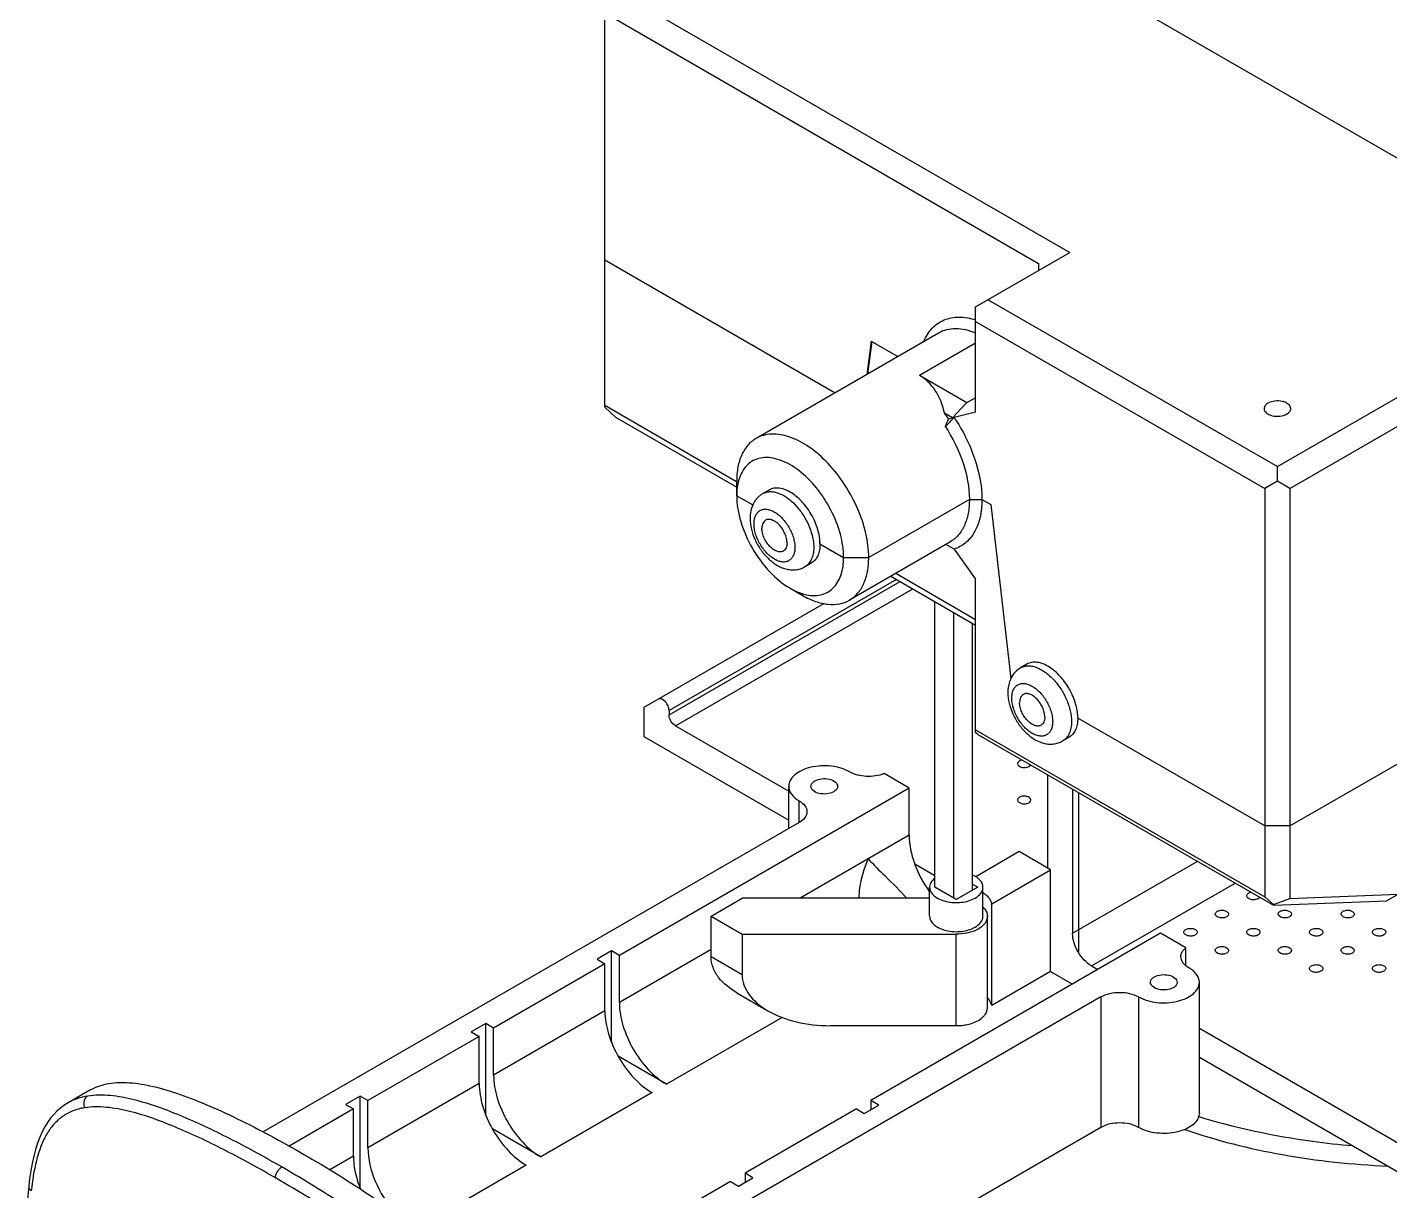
# Model space of a CAD drawing. Header units: millimetres. Extents: x 0 to 1189, y 0 to 841.
# Drawn here: x 566.1 to 719.3, y 386.1 to 517 of the extents above; entities that cross this region are included whole.
import ezdxf

# ---------------------------------------------------------------- set-up
doc = ezdxf.new("R2010")
doc.units = ezdxf.units.MM
doc.header["$LTSCALE"] = 65.395
doc.layers.get('0').update_dxf_attribs({"linetype": 'CONTINUOUS'})
for name, color, linetype in [('AXIS', 7, 'CONTINUOUS'), ('CURVES', 7, 'CONTINUOUS'), ('SURFACES', 7, 'CONTINUOUS')]:
    doc.layers.add(name, color=color, linetype=linetype)

msp = doc.modelspace()

# ---------------------------------------------------------------- linework, layer by layer
at = {"color": 7, "linetype": 'Continuous'}
for p, q in [((744.85, 488.01), (660, 537)), ((632.42, 521.08), (683.33, 491.68)), ((631.01, 474.27), (631.01, 520.26)), ((631.01, 518.63), (679.8, 490.46)), ((631.01, 490.87), (656.92, 475.9)), ((672.72, 485.56), (683.33, 491.68)), ((679.8, 490.46), (679.8, 489.64)), ((706.67, 467.6), (743.44, 488.82)), ((674.14, 486.38), (706.67, 467.6)), ((708.08, 465.15), (744.85, 486.38)), ((672.72, 473.72), (672.72, 485.56)), ((672.72, 483.93), (705.25, 465.15)), ((668.54, 482.61), (648.03, 470.77)), ((660.99, 481.72), (660.49, 477.97)), ((661.06, 481.68), (660.58, 478.01)), ((660.99, 481.72), (663.99, 479.99)), ((671.73, 474.78), (666.43, 477.84)), ((672.72, 475.35), (671.7, 474.76)), ((631.01, 474.5), (645.84, 465.94)), ((631.01, 474.27), (632.22, 473.17)), ((670.12, 473.1), (669.24, 473.61)), ((670.12, 473.1), (671.7, 474.76)), ((672.72, 473.72), (670.3, 473.14)), ((632.22, 473.17), (645.85, 465.3)), ((669.69, 472.99), (670.12, 473.1)), ((706.67, 465.96), (706.67, 467.6)), ((645.85, 464.33), (645.85, 465.96)), ((706.67, 465.96), (705.25, 465.15)), ((708.08, 465.15), (706.67, 465.96)), ((705.25, 465.15), (705.25, 419.22)), ((708.08, 465.15), (708.08, 419.03)), ((645.85, 464.33), (647.66, 463.29)), ((672.02, 463.92), (660.7, 457.39)), ((672.02, 463.92), (673.43, 463.92)), ((673.43, 463.92), (674.45, 463.33)), ((674.45, 463.33), (676.68, 443.75)), ((655.22, 458.92), (657.88, 457.39)), ((669.84, 459.11), (658.53, 452.58)), ((669.64, 458.69), (669.37, 458.84)), ((670.3, 458.32), (669.64, 458.69)), ((670.3, 458.32), (672.72, 454.94)), ((657.88, 457.39), (660.7, 457.39)), ((663.2, 455.28), (672.72, 449.78)), ((663.75, 455.6), (672.72, 450.42)), ((651.86, 453.92), (653.28, 453.1)), ((672.72, 437.68), (672.72, 454.94)), ((655.67, 452.19), (635.42, 440.49)), ((668.15, 420.29), (668.15, 452.43)), ((670.27, 419.07), (670.27, 451.2)), ((672.39, 419.96), (672.39, 449.98)), ((708.08, 427.18), (744.85, 448.41)), ((635.42, 440.49), (635.42, 437.23)), ((638.24, 440.16), (638.24, 439.68)), ((638.95, 438.45), (651.7, 431.09)), ((705.25, 427.18), (684.21, 439.32)), ((672.72, 438), (705.25, 419.22)), ((672.98, 437.45), (672.72, 437.68)), ((672.98, 437.45), (706.22, 418.26)), ((665.25, 431.44), (662.42, 433.07)), ((680.8, 432.93), (680.8, 422.45)), ((665.25, 431.44), (632.66, 412.62)), ((665.25, 426.13), (665.25, 431.44)), ((683.63, 431.3), (683.63, 415.11)), ((718.94, 418.76), (739.19, 430.45)), ((652.87, 427.56), (592.6, 392.76)), ((708.08, 427.18), (705.25, 427.18)), ((677.62, 424.29), (672.74, 421.47)), ((681.16, 422.25), (677.62, 424.29)), ((665.87, 422.91), (668.15, 421.6)), ((674.53, 418.42), (681.16, 422.25)), ((681.16, 410.82), (681.16, 422.25)), ((670.55, 418.9), (668.15, 420.29)), ((672.96, 420.29), (670.55, 418.9)), ((672.39, 420.62), (672.96, 420.29)), ((642.97, 417.02), (646.47, 419.05)), ((667.55, 419.05), (646.47, 419.05)), ((674.53, 406.99), (674.53, 418.42)), ((705.25, 419.22), (706.22, 418.35)), ((706.22, 418.35), (708.08, 419.03)), ((706.22, 418.26), (718.94, 418.76)), ((708.08, 419.03), (720.24, 419.5)), ((642.97, 412.45), (642.97, 417.02)), ((642.97, 417.02), (646.47, 415)), ((706.22, 418.26), (706.22, 418.35)), ((646.47, 415), (646.47, 410.43)), ((646.47, 415), (670.55, 415)), ((693.53, 415.11), (660.94, 396.29)), ((696.36, 413.47), (693.53, 415.11)), ((631.77, 413.13), (630.15, 412.19)), ((631.77, 402.82), (631.77, 413.13)), ((632.66, 412.62), (631.77, 413.13)), ((632.66, 407.31), (632.66, 412.62)), ((696.36, 411.47), (696.36, 413.47)), ((631.03, 411.68), (618.51, 404.45)), ((630.15, 412.19), (631.03, 411.68)), ((631.03, 406.37), (631.03, 411.68)), ((681.16, 410.82), (674.53, 406.99)), ((681.16, 410.82), (683.63, 409.39)), ((685.75, 411.43), (686.46, 411.02)), ((686.82, 407.96), (626.54, 373.16)), ((617.63, 404.96), (616, 404.02)), ((617.63, 394.66), (617.63, 404.96)), ((618.51, 404.45), (617.63, 404.96)), ((656.37, 404.72), (670.55, 404.72)), ((616.89, 403.51), (604.37, 396.29)), ((616, 404.02), (616.89, 403.51)), ((616.89, 398.21), (616.89, 403.51)), ((618.51, 399.15), (618.51, 404.45)), ((697.89, 404.43), (725.49, 388.49)), ((637.96, 398.13), (632.52, 401.27)), ((573.11, 397.46), (570.64, 396.04)), ((570.64, 396.04), (570.63, 396.03)), ((603.49, 396.8), (601.86, 395.86)), ((601.86, 395.86), (602.74, 395.35)), ((603.49, 386.49), (603.49, 396.8)), ((604.37, 396.29), (603.49, 396.8)), ((604.37, 390.98), (604.37, 396.29)), ((660.2, 394.84), (661.82, 395.78)), ((661.82, 395.78), (660.94, 396.29)), ((660.94, 396.29), (660.94, 395.27)), ((602.74, 395.35), (595.52, 391.18)), ((602.74, 390.04), (602.74, 395.35)), ((659.31, 395.35), (646.8, 388.12)), ((659.31, 395.35), (660.2, 394.84)), ((623.82, 389.96), (618.37, 393.1)), ((686.82, 393.26), (627.71, 359.14)), ((647.68, 387.61), (646.8, 388.12)), ((646.8, 388.12), (646.8, 387.1)), ((645.17, 387.18), (632.66, 379.96)), ((645.17, 387.18), (646.06, 386.67)), ((646.06, 386.67), (647.68, 387.61))]:
    msp.add_line(p, q, dxfattribs=at)
at = {"color": 9, "linetype": 'Continuous'}
for p, q in [((672.72, 481.48), (666.43, 477.84)), ((663.82, 454.92), (638.24, 440.16)), ((638.24, 439.68), (664.24, 454.68)), ((638.95, 438.45), (665.65, 453.87)), ((652.87, 427.56), (652.87, 430.01)), ((665.25, 426.13), (652.98, 419.05)), ((683.63, 415.11), (697.66, 423.2)), ((685.75, 411.43), (701.9, 420.75)), ((670.55, 404.72), (670.55, 415)), ((642.97, 413.27), (632.66, 407.31)), ((646.47, 410.43), (642.97, 412.45)), ((686.82, 407.96), (686.82, 393.26)), ((691.06, 407.96), (691.06, 393.26)), ((631.03, 406.37), (618.51, 399.15)), ((650.98, 405.64), (637.96, 398.13)), ((616.89, 398.21), (604.37, 390.98)), ((636.33, 397.19), (623.82, 389.96)), ((602.74, 390.04), (600.09, 388.51)), ((622.19, 389.02), (609.84, 381.89))]:
    msp.add_line(p, q, dxfattribs=at)
at = {"color": 7, "linetype": 'Continuous'}
for points in [[(570.64, 396.04), (570.18, 395.75), (569.78, 395.44), (569.39, 395.1), (569.03, 394.72), (568.68, 394.3), (568.35, 393.84), (568.04, 393.33), (567.74, 392.77), (567.47, 392.16), (567.22, 391.5), (566.99, 390.79), (566.78, 390.03), (566.6, 389.23), (566.45, 388.38), (566.32, 387.48), (566.22, 386.66)], [(566.22, 386.66), (566.13, 385.53), (566.07, 384.28), (566.06, 383.65)]]:
    msp.add_lwpolyline(points, dxfattribs=at)
for centre, radius, start, end in [((655.33, 462.92), 17.54, 35.0669, 37.5587), ((178.25, 929.71), 671.25, 317.01952, 317.14191), ((650.91, 464.71), 5.02, 160.9363, 166.3895), ((679.49, 442.44), 3.1, 153.0198, 158.8306), ((672.44, 406.31), 2.23, 39.7709, 43.6136), ((670.55, 410.69), 5.97, 269.9874, 277.8297)]:
    msp.add_arc(centre, radius, start, end, dxfattribs=at)
at = {"color": 9, "linetype": 'Continuous'}
for centre, start, end in [((573.52, 391.03), 119.4736, 119.8874), ((573.53, 391.03), 119.1568, 119.4736)]:
    msp.add_arc(centre, 5.78, start, end, dxfattribs=at)
at = {"color": 7, "linetype": 'Continuous'}
for centre, major_axis, ratio, start_param, end_param in [((659.01, 464.98), (7.42, 12.86), 0.577349, -0.559311, 0.000004), ((661.22, 466.26), (9.7, 16.8), 0.239145, -1.082999, -1.025545), ((656.37, 410.43), (9.9, 0), 0.577353, -3.141593, -1.570796)]:
    msp.add_ellipse(centre, major_axis=major_axis, ratio=ratio, start_param=start_param, end_param=end_param, dxfattribs=at)
for points, knots in [([(666.9, 481.67), (667.12, 482.22), (667.72, 483.21), (669.15, 484.22), (670.92, 484.53), (672.12, 484.3), (672.72, 484.11)], [0, 0, 0, 0, 0.252073, 0.485692, 0.727488, 1, 1, 1, 1]), ([(672.72, 482.61), (672.01, 482.91), (670.89, 483.19), (669.45, 483.02), (668.82, 482.77), (668.54, 482.61)], [0, 0, 0, 0, 0.536194, 0.773597, 1, 1, 1, 1]), ([(705.6, 474.74), (705.48, 474.67), (705.27, 474.51), (705.17, 474.24), (705.17, 474.13)], [0, 0, 0, 0, 0.55085, 1, 1, 1, 1]), ([(705.17, 474.13), (705.17, 474.04), (705.22, 473.85), (705.42, 473.62), (705.72, 473.44), (706.24, 473.27), (706.94, 473.23), (707.49, 473.38), (707.73, 473.52)], [0, 0, 0, 0, 0.087154, 0.186892, 0.304593, 0.438739, 0.730144, 1, 1, 1, 1]), ([(708.17, 474.13), (708.17, 474.22), (708.11, 474.4), (707.91, 474.63), (707.61, 474.82), (707.09, 474.99), (706.39, 475.02), (705.84, 474.87), (705.6, 474.74)], [0, 0, 0, 0, 0.087154, 0.186892, 0.304593, 0.438739, 0.730144, 1, 1, 1, 1]), ([(707.73, 473.52), (707.85, 473.59), (708.06, 473.75), (708.17, 474.01), (708.17, 474.13)], [0, 0, 0, 0, 0.55085, 1, 1, 1, 1]), ([(669.32, 472.09), (670.15, 470.82), (671.44, 468.19), (672.02, 465.3), (672.02, 463.92)], [0, 0, 0, 0, 0.525214, 1, 1, 1, 1]), ([(670.3, 473.14), (671.26, 471.71), (672.76, 468.76), (673.43, 465.48), (673.43, 463.92)], [0, 0, 0, 0, 0.52496, 1, 1, 1, 1]), ([(648.03, 470.77), (647.68, 470.57), (647.03, 470.02), (646.34, 468.9), (645.93, 467.51), (645.85, 466.5), (645.85, 465.96)], [0, 0, 0, 0, 0.217777, 0.450936, 0.710228, 1, 1, 1, 1]), ([(660.7, 457.39), (660.7, 458.29), (660.45, 460.17), (659.52, 462.95), (658.07, 465.61), (656.24, 467.96), (654.16, 469.8), (652, 470.99), (650.16, 471.35), (648.86, 471.16), (648.29, 470.92), (648.03, 470.77)], [0, 0, 0, 0, 0.128745, 0.27039, 0.417611, 0.56202, 0.695749, 0.813066, 0.912473, 0.957122, 1, 1, 1, 1]), ([(657.88, 457.39), (657.88, 458.27), (657.58, 460.12), (656.52, 462.77), (654.93, 465.22), (653, 467.16), (651.18, 468.25), (649.74, 468.62), (648.77, 468.64), (647.89, 468.41), (646.86, 467.76), (646.37, 466.93), (646.16, 466.35)], [0, 0, 0, 0, 0.136385, 0.287267, 0.441038, 0.585304, 0.710277, 0.764464, 0.813622, 0.859352, 0.904075, 1, 1, 1, 1]), ([(646.03, 465.89), (646, 465.77), (645.89, 465.26), (645.85, 464.73), (645.85, 464.33)], [0, 0, 0, 0, 0.237984, 1, 1, 1, 1]), ([(648.78, 464.57), (648.67, 464.5), (648.44, 464.34), (648.15, 464.06), (647.9, 463.74), (647.63, 463.27), (647.41, 462.61), (647.36, 462.06), (647.36, 461.78)], [0, 0, 0, 0, 0.123948, 0.247796, 0.371548, 0.495373, 0.744437, 1, 1, 1, 1]), ([(645.85, 464.33), (645.85, 463.34), (646.22, 461.27), (647.51, 458.35), (649.4, 455.77), (651.01, 454.41), (651.86, 453.92)], [0, 0, 0, 0, 0.237231, 0.500002, 0.762784, 1, 1, 1, 1]), ([(672.02, 463.92), (672.02, 463.39), (671.94, 462.38), (671.53, 460.99), (670.84, 459.86), (670.19, 459.32), (669.84, 459.12)], [0, 0, 0, 0, 0.289764, 0.549031, 0.782147, 1, 1, 1, 1]), ([(673.43, 463.92), (673.43, 463.55), (673.37, 462.23), (673, 460.9), (672.49, 460.09)], [0, 0, 0, 0, 0.277357, 1, 1, 1, 1]), ([(647.36, 461.78), (647.36, 461.38), (647.47, 460.55), (647.88, 459.36), (648.52, 458.25), (649.33, 457.28), (650.13, 456.64), (650.83, 456.27), (651.37, 456.08), (651.92, 455.98), (652.48, 455.98), (653.03, 456.09), (653.37, 456.25), (653.53, 456.34)], [0, 0, 0, 0, 0.125112, 0.256737, 0.391183, 0.523224, 0.648938, 0.709286, 0.768293, 0.826469, 0.884305, 0.942125, 1, 1, 1, 1]), ([(672.49, 460.09), (672.24, 459.67), (671.61, 458.93), (670.74, 458.47), (670.3, 458.32)], [0, 0, 0, 0, 0.508909, 1, 1, 1, 1]), ([(653.54, 453.23), (654.1, 453.09), (654.99, 453.03), (656.04, 453.42), (656.95, 454.07), (657.73, 455.44), (657.88, 456.71), (657.88, 457.39)], [0, 0, 0, 0, 0.246008, 0.358612, 0.47051, 0.711616, 1, 1, 1, 1]), ([(658.53, 452.58), (658.88, 452.78), (659.52, 453.33), (660.21, 454.46), (660.62, 455.85), (660.7, 456.86), (660.7, 457.39)], [0, 0, 0, 0, 0.217777, 0.450936, 0.710228, 1, 1, 1, 1]), ([(651.86, 453.92), (652, 453.84), (652.54, 453.55), (653.11, 453.33), (653.54, 453.23)], [0, 0, 0, 0, 0.26502, 1, 1, 1, 1]), ([(653.28, 453.1), (653.74, 452.84), (654.66, 452.4), (656.07, 452.06), (657.39, 452.09), (658.18, 452.38), (658.53, 452.58)], [0, 0, 0, 0, 0.289801, 0.54905, 0.782229, 1, 1, 1, 1]), ([(677.77, 444.97), (677.55, 444.84), (677.14, 444.51), (676.84, 444.07), (676.72, 443.84)], [0, 0, 0, 0, 0.500152, 1, 1, 1, 1]), ([(676.59, 443.56), (676.51, 443.34), (676.39, 442.89), (676.35, 442.42), (676.35, 442.18)], [0, 0, 0, 0, 0.49401, 1, 1, 1, 1]), ([(638.24, 440.16), (638.24, 440.33), (638.14, 440.71), (637.83, 441.24), (637.27, 441.57), (637.04, 441.43)], [0, 0, 0, 0, 0.277659, 0.577358, 1, 1, 1, 1]), ([(676.35, 442.18), (676.35, 441.78), (676.46, 440.96), (676.87, 439.77), (677.51, 438.65), (678.32, 437.68), (679.12, 437.04), (679.82, 436.67), (680.36, 436.48), (680.91, 436.38), (681.47, 436.39), (682.02, 436.5), (682.36, 436.65), (682.52, 436.74)], [0, 0, 0, 0, 0.125112, 0.256737, 0.391183, 0.523224, 0.648938, 0.709286, 0.768293, 0.826469, 0.884305, 0.942125, 1, 1, 1, 1]), ([(638.95, 438.45), (638.74, 438.57), (638.41, 438.96), (638.24, 439.44), (638.24, 439.68)], [0, 0, 0, 0, 0.499999, 1, 1, 1, 1]), ([(658.55, 433.26), (657.93, 433.62), (656.45, 434.03), (654.57, 433.94), (653.2, 433.48), (652.39, 432.99), (651.84, 432.37), (651.7, 431.87), (651.7, 431.64)], [0, 0, 0, 0, 0.269423, 0.560957, 0.695239, 0.813046, 0.912835, 1, 1, 1, 1]), ([(662.42, 433.07), (661.8, 432.81), (660.45, 432.63), (659.11, 432.94), (658.55, 433.26)], [0, 0, 0, 0, 0.510163, 1, 1, 1, 1]), ([(651.7, 431.64), (651.7, 431.33), (651.97, 430.63), (652.54, 430.2), (652.87, 430.01)], [0, 0, 0, 0, 0.449171, 1, 1, 1, 1]), ([(652.87, 430.01), (653.12, 429.86), (653.55, 429.54), (653.75, 429.02), (653.75, 428.78)], [0, 0, 0, 0, 0.550826, 1, 1, 1, 1]), ([(653.75, 428.78), (653.75, 428.55), (653.55, 428.03), (653.12, 427.7), (652.87, 427.56)], [0, 0, 0, 0, 0.449174, 1, 1, 1, 1]), ([(665.25, 426.13), (665.25, 425.05), (665.74, 422.79), (666.82, 420.77), (667.51, 419.8)], [0, 0, 0, 0, 0.47567, 1, 1, 1, 1]), ([(659.63, 419.05), (659.63, 419.43), (659.75, 420.95), (660.19, 422.43), (660.65, 423.47)], [0, 0, 0, 0, 0.250955, 1, 1, 1, 1]), ([(660.65, 423.47), (661.25, 422.81), (662.73, 421.37), (664.21, 419.92), (664.98, 419.05)], [0, 0, 0, 0, 0.435328, 1, 1, 1, 1]), ([(673.55, 419.69), (673.6, 419.66), (673.78, 419.54), (673.94, 419.4), (674.05, 419.28)], [0, 0, 0, 0, 0.261795, 1, 1, 1, 1]), ([(674.05, 419.28), (674.12, 419.22), (674.33, 418.97), (674.48, 418.66), (674.53, 418.42)], [0, 0, 0, 0, 0.270238, 1, 1, 1, 1]), ([(667.55, 417.02), (667.55, 416.85), (667.66, 416.48), (668.06, 416.01), (668.67, 415.65), (669.7, 415.3), (671.1, 415.23), (672.21, 415.53), (672.67, 415.8)], [0, 0, 0, 0, 0.08715, 0.186864, 0.304531, 0.438673, 0.730088, 1, 1, 1, 1]), ([(672.67, 415.8), (672.92, 415.94), (673.35, 416.27), (673.55, 416.79), (673.55, 417.02)], [0, 0, 0, 0, 0.550752, 1, 1, 1, 1]), ([(673.55, 418.06), (673.63, 417.99), (673.89, 417.7), (674.05, 417.31), (674.05, 417.02)], [0, 0, 0, 0, 0.277228, 1, 1, 1, 1]), ([(674, 416.68), (673.84, 416.14), (672.99, 415.47), (671.73, 415.08), (670.95, 415), (670.55, 415)], [0, 0, 0, 0, 0.422422, 0.699497, 1, 1, 1, 1]), ([(685.75, 411.43), (685.13, 411.79), (684.13, 412.94), (683.63, 414.38), (683.63, 415.11)], [0, 0, 0, 0, 0.499999, 1, 1, 1, 1]), ([(645.87, 408.41), (645.1, 408.86), (644.02, 409.7), (643.14, 411.21), (642.97, 412.05), (642.97, 412.45)], [0, 0, 0, 0, 0.520067, 0.764422, 1, 1, 1, 1]), ([(695.81, 412.47), (695.81, 412.65), (695.92, 413.05), (696.2, 413.34), (696.36, 413.47)], [0, 0, 0, 0, 0.463976, 1, 1, 1, 1]), ([(696.7, 411.24), (696.45, 411.38), (696.01, 411.71), (695.81, 412.23), (695.81, 412.47)], [0, 0, 0, 0, 0.551366, 1, 1, 1, 1]), ([(697.89, 409.59), (697.89, 409.91), (697.61, 410.61), (697.03, 411.05), (696.7, 411.24)], [0, 0, 0, 0, 0.448671, 1, 1, 1, 1]), ([(691.06, 407.96), (691.68, 407.6), (693.16, 407.2), (695.03, 407.3), (696.4, 407.76), (697.2, 408.25), (697.75, 408.86), (697.89, 409.36), (697.89, 409.59)], [0, 0, 0, 0, 0.269873, 0.561322, 0.695464, 0.813141, 0.912854, 1, 1, 1, 1]), ([(674.53, 406.99), (674.52, 407.06), (674.44, 407.33), (674.29, 407.57), (674.16, 407.74)], [0, 0, 0, 0, 0.237176, 1, 1, 1, 1]), ([(631.03, 406.37), (631.03, 405.5), (631.36, 403.67), (632.49, 401.09), (634.15, 398.82), (635.58, 397.62), (636.33, 397.19)], [0, 0, 0, 0, 0.237238, 0.500001, 0.762763, 1, 1, 1, 1]), ([(632.66, 407.31), (632.66, 406.44), (632.98, 404.61), (634.12, 402.03), (635.78, 399.76), (637.21, 398.56), (637.96, 398.13)], [0, 0, 0, 0, 0.237238, 0.500001, 0.762763, 1, 1, 1, 1]), ([(673.58, 405.73), (673.66, 405.8), (673.9, 406.08), (674.05, 406.46), (674.05, 406.74)], [0, 0, 0, 0, 0.275949, 1, 1, 1, 1]), ([(671.37, 404.77), (671.56, 404.8), (672.26, 404.93), (672.95, 405.21), (673.36, 405.53)], [0, 0, 0, 0, 0.274344, 1, 1, 1, 1]), ([(618.51, 399.15), (618.51, 398.28), (618.84, 396.44), (619.98, 393.87), (621.64, 391.59), (623.06, 390.39), (623.82, 389.96)], [0, 0, 0, 0, 0.237238, 0.500001, 0.762763, 1, 1, 1, 1]), ([(573.11, 397.46), (573.39, 397.62), (573.99, 397.91), (575.36, 398.3), (577.36, 398.4), (580.02, 397.99), (583, 397.13), (586.27, 395.85), (589.77, 394.24), (593.44, 392.35), (595.91, 390.97), (597.16, 390.24)], [0, 0, 0, 0, 0.037508, 0.07676, 0.163912, 0.266572, 0.386412, 0.522498, 0.672423, 0.832831, 1, 1, 1, 1]), ([(616.89, 398.21), (616.89, 397.34), (617.21, 395.5), (618.35, 392.93), (620.01, 390.66), (621.44, 389.46), (622.19, 389.02)], [0, 0, 0, 0, 0.237238, 0.500001, 0.762763, 1, 1, 1, 1]), ([(697.89, 394.9), (697.89, 394.67), (697.75, 394.17), (697.2, 393.55), (696.4, 393.06), (695.03, 392.6), (693.16, 392.51), (691.68, 392.91), (691.06, 393.26)], [0, 0, 0, 0, 0.087146, 0.186859, 0.304536, 0.438678, 0.730127, 1, 1, 1, 1]), ([(604.37, 390.98), (604.37, 389.7), (605.04, 387.05), (606.47, 384.75), (607.39, 383.71)], [0, 0, 0, 0, 0.479193, 1, 1, 1, 1]), ([(597.16, 390.24), (599.81, 388.72), (603.69, 386.32), (608.6, 382.88), (611.99, 380.24), (615.05, 377.51), (617.72, 374.69), (619.98, 371.78), (621.22, 369.74), (621.76, 368.71)], [0, 0, 0, 0, 0.277293, 0.412623, 0.542865, 0.666764, 0.783837, 0.894536, 1, 1, 1, 1]), ([(602.74, 390.04), (602.74, 389.75), (602.82, 388.47), (603.18, 387.23), (603.55, 386.32)], [0, 0, 0, 0, 0.231679, 1, 1, 1, 1])]:
    msp.add_open_spline(points, degree=3, knots=knots, dxfattribs=at)
at = {"color": 9, "linetype": 'Continuous'}
for points, knots in [([(648.78, 464.57), (648.89, 464.62), (649.11, 464.72), (649.48, 464.79), (649.88, 464.79), (650.45, 464.68), (651.03, 464.42), (651.59, 464.06), (652.18, 463.59), (652.85, 462.87), (653.54, 461.87), (654.07, 460.78), (654.31, 460.01), (654.39, 459.63)], [0, 0, 0, 0, 0.04294, 0.087279, 0.134207, 0.18457, 0.296952, 0.35923, 0.425095, 0.565265, 0.712127, 0.859206, 1, 1, 1, 1]), ([(647.8, 461.17), (647.8, 461.33), (647.82, 461.64), (647.95, 462.07), (648.16, 462.42), (648.46, 462.67), (648.83, 462.81), (649.23, 462.82), (649.67, 462.71), (650.12, 462.5), (650.57, 462.18), (650.99, 461.78), (651.39, 461.31), (651.73, 460.78), (652.02, 460.22), (652.23, 459.64), (652.36, 459.07), (652.4, 458.69), (652.4, 458.51)], [0, 0, 0, 0, 0.060381, 0.114394, 0.162977, 0.20835, 0.253722, 0.302305, 0.356319, 0.416698, 0.483284, 0.55513, 0.630755, 0.708348, 0.785942, 0.861567, 0.933411, 1, 1, 1, 1]), ([(652.4, 458.51), (652.4, 458.35), (652.37, 458.03), (652.24, 457.6), (652.03, 457.26), (651.73, 457.01), (651.37, 456.87), (650.96, 456.86), (650.52, 456.97), (650.07, 457.18), (649.63, 457.49), (649.2, 457.89), (648.81, 458.37), (648.46, 458.9), (648.18, 459.46), (647.96, 460.04), (647.83, 460.61), (647.8, 460.98), (647.8, 461.17)], [0, 0, 0, 0, 0.060381, 0.114394, 0.162977, 0.20835, 0.253722, 0.302305, 0.356319, 0.416698, 0.483284, 0.55513, 0.630755, 0.708348, 0.785942, 0.861567, 0.933411, 1, 1, 1, 1]), ([(654.52, 458.51), (654.52, 458.27), (654.48, 457.81), (654.29, 457.19), (654.03, 456.75), (653.76, 456.49), (653.61, 456.38), (653.53, 456.34)], [0, 0, 0, 0, 0.289587, 0.548633, 0.781635, 0.891837, 1, 1, 1, 1]), ([(654.39, 459.63), (654.41, 459.53), (654.48, 459.17), (654.52, 458.79), (654.52, 458.51)], [0, 0, 0, 0, 0.260752, 1, 1, 1, 1]), ([(677.77, 444.97), (677.89, 445.04), (678.15, 445.14), (678.58, 445.21), (679.03, 445.17), (679.51, 445.05), (680, 444.83), (680.5, 444.53), (680.98, 444.15), (681.61, 443.54), (682.32, 442.64), (682.97, 441.43), (683.39, 440.18), (683.51, 439.32), (683.51, 438.92)], [0, 0, 0, 0, 0.042841, 0.087451, 0.135264, 0.187205, 0.243687, 0.304683, 0.369822, 0.438473, 0.582756, 0.729846, 0.871377, 1, 1, 1, 1]), ([(676.79, 441.57), (676.79, 441.73), (676.82, 442.05), (676.94, 442.48), (677.16, 442.83), (677.45, 443.08), (677.82, 443.21), (678.23, 443.22), (678.66, 443.11), (679.11, 442.9), (679.56, 442.59), (679.98, 442.19), (680.38, 441.72), (680.72, 441.19), (681.01, 440.62), (681.22, 440.05), (681.35, 439.48), (681.39, 439.1), (681.39, 438.92)], [0, 0, 0, 0, 0.060381, 0.114394, 0.162977, 0.20835, 0.253722, 0.302305, 0.356319, 0.416698, 0.483284, 0.55513, 0.630755, 0.708348, 0.785942, 0.861567, 0.933411, 1, 1, 1, 1]), ([(681.39, 438.92), (681.39, 438.75), (681.36, 438.44), (681.23, 438.01), (681.02, 437.66), (680.72, 437.41), (680.36, 437.28), (679.95, 437.27), (679.51, 437.37), (679.07, 437.59), (678.62, 437.9), (678.19, 438.3), (677.8, 438.77), (677.45, 439.3), (677.17, 439.86), (676.96, 440.44), (676.82, 441.01), (676.79, 441.39), (676.79, 441.57)], [0, 0, 0, 0, 0.060381, 0.114394, 0.162977, 0.20835, 0.253722, 0.302305, 0.356319, 0.416698, 0.483284, 0.55513, 0.630755, 0.708348, 0.785942, 0.861567, 0.933411, 1, 1, 1, 1]), ([(683.51, 438.92), (683.51, 438.68), (683.47, 438.22), (683.29, 437.59), (683.02, 437.16), (682.75, 436.89), (682.6, 436.79), (682.52, 436.74)], [0, 0, 0, 0, 0.289587, 0.548633, 0.781635, 0.891837, 1, 1, 1, 1]), ([(594.69, 388.82), (592.86, 389.87), (590.11, 391.39), (586.38, 393.23), (583.62, 394.48), (580.86, 395.57), (578.13, 396.41), (575.46, 396.93), (573.68, 396.93), (572.84, 396.79)], [0, 0, 0, 0, 0.268492, 0.399856, 0.528778, 0.654522, 0.775997, 0.891657, 1, 1, 1, 1]), ([(572.51, 395.48), (572.06, 395.41), (571.18, 395.18), (569.98, 394.54), (568.96, 393.6), (568.15, 392.42), (567.52, 391.04), (566.88, 388.95), (566.63, 387.28), (566.51, 386.15)], [0, 0, 0, 0, 0.113581, 0.224602, 0.337272, 0.455484, 0.581183, 0.714452, 1, 1, 1, 1]), ([(572.84, 396.79), (572.45, 396.73), (571.72, 396.56), (571.03, 396.25), (570.71, 396.08)], [0, 0, 0, 0, 0.514113, 1, 1, 1, 1]), ([(572.84, 396.79), (572.74, 396.74), (572.57, 396.58), (572.42, 396.24), (572.4, 395.85), (572.46, 395.59), (572.51, 395.48)], [0, 0, 0, 0, 0.216293, 0.471754, 0.744658, 1, 1, 1, 1]), ([(593.98, 387.59), (592.17, 388.64), (589.43, 390.14), (585.74, 391.98), (583.01, 393.21), (580.3, 394.28), (577.63, 395.11), (575.04, 395.6), (573.32, 395.61), (572.51, 395.48)], [0, 0, 0, 0, 0.271202, 0.403647, 0.53331, 0.659289, 0.78027, 0.894422, 1, 1, 1, 1]), ([(696.24, 393.03), (699.82, 391.81), (707.37, 389.91), (715.11, 389.09), (719.07, 388.93)], [0, 0, 0, 0, 0.48835, 1, 1, 1, 1]), ([(593.98, 387.59), (593.98, 387.7), (594.02, 387.95), (594.18, 388.3), (594.4, 388.6), (594.59, 388.76), (594.69, 388.82)], [0, 0, 0, 0, 0.227123, 0.500001, 0.772878, 1, 1, 1, 1]), ([(617.5, 370.23), (616.71, 371.39), (615.01, 373.55), (611.34, 377.31), (606.52, 381.23), (600.63, 385.27), (596.66, 387.68), (594.69, 388.82)], [0, 0, 0, 0, 0.142169, 0.277351, 0.530503, 0.769456, 1, 1, 1, 1]), ([(566.22, 386.66), (566.21, 386.56), (566.27, 386.35), (566.43, 386.21), (566.51, 386.15)], [0, 0, 0, 0, 0.475161, 1, 1, 1, 1]), ([(616.95, 368.53), (616.21, 369.71), (614.57, 371.92), (611.81, 374.86), (608.92, 377.46), (605.02, 380.54), (600.07, 383.95), (596.01, 386.42), (593.98, 387.59)], [0, 0, 0, 0, 0.138679, 0.272588, 0.401483, 0.526288, 0.767148, 1, 1, 1, 1])]:
    msp.add_open_spline(points, degree=3, knots=knots, dxfattribs=at)
at = {"color": 7, "linetype": 'Continuous'}
for points in [[(674.05, 417.02), (674.05, 416.91), (674.03, 416.79), (674, 416.68)], [(686.82, 407.96), (687.44, 408.32), (688.94, 408.61), (690.43, 408.32), (691.06, 407.96)], [(673.36, 405.53), (673.44, 405.59), (673.51, 405.66), (673.58, 405.73)], [(691.06, 393.26), (690.43, 393.63), (688.94, 393.92), (687.44, 393.63), (686.82, 393.26)]]:
    msp.add_open_spline(points, degree=3, dxfattribs=at)
at = {"layer": 'AXIS', "color": 7, "linetype": 'Continuous'}
for p, q in [((649.49, 464.97), (648.78, 464.57)), ((654.24, 456.75), (653.53, 456.34)), ((678.48, 445.38), (677.77, 444.97)), ((683.23, 437.15), (682.52, 436.74)), ((651.7, 426.88), (651.7, 431.64)), ((667.55, 417.02), (667.55, 420.29)), ((673.55, 417.02), (673.55, 420.29)), ((697.89, 394.9), (697.89, 409.59))]:
    msp.add_line(p, q, dxfattribs=at)
for centre, radius, start, end in [((647.16, 458.14), 8.18, 26.1804, 28.9628), ((648.93, 458.73), 6.3, 11.1514, 12.8076), ((650.44, 458.91), 4.79, 2.0435, 2.3189), ((650.63, 458.92), 4.59, 0.0057, 2.0598), ((676.12, 438.53), 8.21, 27.5741, 30.347), ((677.6, 439.06), 6.64, 13.3131, 14.4081), ((679.43, 439.32), 4.79, 2.0435, 2.3189), ((679.62, 439.32), 4.59, 0.0057, 2.0598)]:
    msp.add_arc(centre, radius, start, end, dxfattribs=at)
for points, knots in [([(652.03, 464.64), (651.8, 464.78), (651.36, 465.01), (650.68, 465.2), (650.14, 465.2), (649.75, 465.1), (649.57, 465.02), (649.49, 464.97)], [0, 0, 0, 0, 0.292209, 0.552271, 0.784188, 0.893224, 1, 1, 1, 1]), ([(654.31, 462.1), (654.17, 462.37), (653.85, 462.88), (653.29, 463.57), (652.69, 464.17), (652.25, 464.5), (652.03, 464.64)], [0, 0, 0, 0, 0.263873, 0.522364, 0.769439, 1, 1, 1, 1]), ([(649.1, 461.57), (649.03, 461.53), (648.91, 461.43), (648.78, 461.21), (648.7, 460.95), (648.68, 460.76), (648.68, 460.66)], [0, 0, 0, 0, 0.217772, 0.450957, 0.710193, 1, 1, 1, 1]), ([(651.51, 459.02), (651.51, 459.19), (651.46, 459.55), (651.28, 460.08), (651.01, 460.59), (650.66, 461.04), (650.26, 461.39), (649.91, 461.58), (649.63, 461.66), (649.43, 461.67), (649.25, 461.64), (649.15, 461.6), (649.1, 461.57)], [0, 0, 0, 0, 0.128683, 0.270277, 0.417434, 0.561781, 0.695452, 0.812715, 0.864678, 0.912511, 0.95714, 1, 1, 1, 1]), ([(655.08, 460.12), (655.02, 460.4), (654.85, 460.95), (654.63, 461.49), (654.5, 461.75)], [0, 0, 0, 0, 0.490471, 1, 1, 1, 1]), ([(651.1, 458.11), (651.05, 458.08), (650.94, 458.03), (650.76, 458.01), (650.57, 458.02), (650.29, 458.1), (649.93, 458.29), (649.53, 458.64), (649.18, 459.09), (648.91, 459.6), (648.73, 460.13), (648.68, 460.48), (648.68, 460.66)], [0, 0, 0, 0, 0.04286, 0.087489, 0.135322, 0.187285, 0.304548, 0.438219, 0.582566, 0.729723, 0.871317, 1, 1, 1, 1]), ([(655.22, 459.11), (655.22, 459.18), (655.2, 459.46), (655.16, 459.74), (655.12, 459.95)], [0, 0, 0, 0, 0.24204, 1, 1, 1, 1]), ([(651.51, 459.02), (651.51, 458.92), (651.5, 458.73), (651.42, 458.46), (651.29, 458.25), (651.16, 458.15), (651.1, 458.11)], [0, 0, 0, 0, 0.289807, 0.549043, 0.782228, 1, 1, 1, 1]), ([(655.22, 458.92), (655.22, 458.68), (655.19, 458.22), (655, 457.59), (654.74, 457.16), (654.47, 456.9), (654.32, 456.79), (654.24, 456.75)], [0, 0, 0, 0, 0.289585, 0.548634, 0.781635, 0.891837, 1, 1, 1, 1]), ([(681.02, 445.05), (680.8, 445.18), (680.36, 445.42), (679.68, 445.61), (679.13, 445.61), (678.74, 445.51), (678.56, 445.43), (678.48, 445.38)], [0, 0, 0, 0, 0.292209, 0.552271, 0.784188, 0.893224, 1, 1, 1, 1]), ([(683.21, 442.68), (683.06, 442.93), (682.75, 443.4), (682.22, 444.04), (681.64, 444.6), (681.23, 444.91), (681.02, 445.05)], [0, 0, 0, 0, 0.264245, 0.522407, 0.769155, 1, 1, 1, 1]), ([(678.09, 441.98), (678.02, 441.94), (677.9, 441.83), (677.77, 441.62), (677.69, 441.35), (677.67, 441.16), (677.67, 441.06)], [0, 0, 0, 0, 0.217772, 0.450957, 0.710193, 1, 1, 1, 1]), ([(680.5, 439.43), (680.5, 439.6), (680.45, 439.96), (680.28, 440.48), (680, 440.99), (679.65, 441.44), (679.26, 441.79), (678.9, 441.99), (678.62, 442.06), (678.43, 442.08), (678.25, 442.05), (678.14, 442), (678.09, 441.98)], [0, 0, 0, 0, 0.128683, 0.270277, 0.417434, 0.561781, 0.695452, 0.812715, 0.864678, 0.912511, 0.95714, 1, 1, 1, 1]), ([(684.03, 440.71), (683.96, 440.98), (683.78, 441.54), (683.54, 442.07), (683.4, 442.33)], [0, 0, 0, 0, 0.491783, 1, 1, 1, 1]), ([(680.09, 438.51), (680.04, 438.48), (679.93, 438.44), (679.75, 438.41), (679.56, 438.43), (679.28, 438.5), (678.92, 438.7), (678.53, 439.05), (678.18, 439.49), (677.9, 440), (677.72, 440.53), (677.67, 440.89), (677.67, 441.06)], [0, 0, 0, 0, 0.04286, 0.087489, 0.135322, 0.187285, 0.304548, 0.438219, 0.582566, 0.729723, 0.871317, 1, 1, 1, 1]), ([(684.21, 439.51), (684.21, 439.6), (684.18, 439.96), (684.12, 440.32), (684.06, 440.58)], [0, 0, 0, 0, 0.240263, 1, 1, 1, 1]), ([(680.5, 439.43), (680.5, 439.33), (680.49, 439.13), (680.41, 438.87), (680.28, 438.65), (680.15, 438.55), (680.09, 438.51)], [0, 0, 0, 0, 0.289807, 0.549043, 0.782228, 1, 1, 1, 1]), ([(684.21, 439.32), (684.21, 439.08), (684.18, 438.63), (683.99, 438), (683.73, 437.56), (683.46, 437.3), (683.31, 437.2), (683.23, 437.15)], [0, 0, 0, 0, 0.289585, 0.548634, 0.781635, 0.891837, 1, 1, 1, 1]), ([(677.66, 434.5), (677.63, 434.48), (677.52, 434.41), (677.44, 434.28), (677.44, 434.19)], [0, 0, 0, 0, 0.293914, 1, 1, 1, 1]), ([(677.44, 434.19), (677.44, 433.99), (677.86, 433.75), (678.32, 433.74), (678.6, 433.82), (678.72, 433.88)], [0, 0, 0, 0, 0.422614, 0.722333, 1, 1, 1, 1]), ([(654.2, 431.64), (654.2, 431.7), (654.25, 431.96), (654.47, 432.15), (654.64, 432.25)], [0, 0, 0, 0, 0.220966, 1, 1, 1, 1]), ([(654.64, 432.25), (654.87, 432.39), (655.43, 432.54), (656.24, 432.49), (656.93, 432.23), (657.2, 431.82), (657.2, 431.64)], [0, 0, 0, 0, 0.271611, 0.564793, 0.816422, 1, 1, 1, 1]), ([(656.76, 431.03), (656.53, 430.89), (655.98, 430.74), (655.16, 430.79), (654.47, 431.05), (654.2, 431.46), (654.2, 431.64)], [0, 0, 0, 0, 0.271611, 0.564793, 0.816422, 1, 1, 1, 1]), ([(657.2, 431.64), (657.2, 431.58), (657.16, 431.32), (656.94, 431.13), (656.76, 431.03)], [0, 0, 0, 0, 0.220966, 1, 1, 1, 1]), ([(677.66, 430.41), (677.63, 430.39), (677.52, 430.32), (677.44, 430.2), (677.44, 430.11)], [0, 0, 0, 0, 0.293914, 1, 1, 1, 1]), ([(677.44, 430.11), (677.44, 429.9), (677.86, 429.67), (678.32, 429.66), (678.6, 429.73), (678.72, 429.8)], [0, 0, 0, 0, 0.422614, 0.722333, 1, 1, 1, 1]), ([(678.94, 430.11), (678.94, 430.31), (678.52, 430.55), (678.06, 430.55), (677.77, 430.48), (677.66, 430.41)], [0, 0, 0, 0, 0.422614, 0.722333, 1, 1, 1, 1]), ([(678.72, 429.8), (678.75, 429.82), (678.86, 429.89), (678.94, 430.02), (678.94, 430.11)], [0, 0, 0, 0, 0.293914, 1, 1, 1, 1]), ([(673.55, 420.29), (673.55, 420.56), (673.26, 421.18), (672.71, 421.52), (672.39, 421.66)], [0, 0, 0, 0, 0.439193, 1, 1, 1, 1]), ([(668.14, 421.32), (667.97, 421.19), (667.68, 420.89), (667.55, 420.48), (667.55, 420.29)], [0, 0, 0, 0, 0.538551, 1, 1, 1, 1]), ([(667.55, 420.29), (667.55, 420.12), (667.66, 419.74), (668.06, 419.28), (668.67, 418.91), (669.7, 418.57), (671.1, 418.5), (672.21, 418.8), (672.67, 419.07)], [0, 0, 0, 0, 0.08715, 0.186864, 0.304531, 0.438673, 0.730087, 1, 1, 1, 1]), ([(672.67, 419.07), (672.92, 419.21), (673.35, 419.54), (673.55, 420.06), (673.55, 420.29)], [0, 0, 0, 0, 0.550751, 1, 1, 1, 1]), ([(703.21, 419.31), (703.21, 419.34), (703.23, 419.47), (703.34, 419.57), (703.43, 419.62)], [0, 0, 0, 0, 0.220966, 1, 1, 1, 1]), ([(704.49, 419), (704.37, 418.94), (704.09, 418.87), (703.63, 418.87), (703.21, 419.11), (703.21, 419.31)], [0, 0, 0, 0, 0.277667, 0.577386, 1, 1, 1, 1]), ([(699.67, 417.27), (699.67, 417.3), (699.7, 417.43), (699.81, 417.53), (699.89, 417.58)], [0, 0, 0, 0, 0.220966, 1, 1, 1, 1]), ([(700.96, 416.96), (700.84, 416.9), (700.56, 416.82), (700.1, 416.83), (699.67, 417.07), (699.67, 417.27)], [0, 0, 0, 0, 0.277667, 0.577386, 1, 1, 1, 1]), ([(699.89, 417.58), (700.01, 417.64), (700.29, 417.71), (700.75, 417.71), (701.17, 417.47), (701.17, 417.27)], [0, 0, 0, 0, 0.277667, 0.577386, 1, 1, 1, 1]), ([(701.17, 417.27), (701.17, 417.24), (701.15, 417.11), (701.04, 417.01), (700.96, 416.96)], [0, 0, 0, 0, 0.220966, 1, 1, 1, 1]), ([(706.75, 417.27), (706.75, 417.3), (706.77, 417.43), (706.88, 417.53), (706.97, 417.58)], [0, 0, 0, 0, 0.220966, 1, 1, 1, 1]), ([(708.03, 416.96), (707.91, 416.9), (707.63, 416.82), (707.17, 416.83), (706.75, 417.07), (706.75, 417.27)], [0, 0, 0, 0, 0.277667, 0.577386, 1, 1, 1, 1]), ([(706.97, 417.58), (707.08, 417.64), (707.36, 417.71), (707.82, 417.71), (708.25, 417.47), (708.25, 417.27)], [0, 0, 0, 0, 0.277667, 0.577386, 1, 1, 1, 1]), ([(708.25, 417.27), (708.25, 417.24), (708.22, 417.11), (708.11, 417.01), (708.03, 416.96)], [0, 0, 0, 0, 0.220966, 1, 1, 1, 1]), ([(713.82, 417.27), (713.82, 417.3), (713.84, 417.43), (713.95, 417.53), (714.04, 417.58)], [0, 0, 0, 0, 0.220966, 1, 1, 1, 1]), ([(715.1, 416.96), (714.98, 416.9), (714.7, 416.82), (714.24, 416.83), (713.82, 417.07), (713.82, 417.27)], [0, 0, 0, 0, 0.277667, 0.577386, 1, 1, 1, 1]), ([(714.04, 417.58), (714.15, 417.64), (714.44, 417.71), (714.89, 417.71), (715.32, 417.47), (715.32, 417.27)], [0, 0, 0, 0, 0.277667, 0.577386, 1, 1, 1, 1]), ([(715.32, 417.27), (715.32, 417.24), (715.29, 417.11), (715.18, 417.01), (715.1, 416.96)], [0, 0, 0, 0, 0.220966, 1, 1, 1, 1]), ([(696.14, 415.23), (696.14, 415.26), (696.16, 415.39), (696.27, 415.48), (696.36, 415.53)], [0, 0, 0, 0, 0.220966, 1, 1, 1, 1]), ([(696.36, 415.53), (696.47, 415.6), (696.76, 415.67), (697.22, 415.67), (697.64, 415.43), (697.64, 415.23)], [0, 0, 0, 0, 0.277667, 0.577386, 1, 1, 1, 1]), ([(703.21, 415.23), (703.21, 415.26), (703.23, 415.39), (703.34, 415.48), (703.43, 415.53)], [0, 0, 0, 0, 0.220966, 1, 1, 1, 1]), ([(703.43, 415.53), (703.55, 415.6), (703.83, 415.67), (704.29, 415.67), (704.71, 415.43), (704.71, 415.23)], [0, 0, 0, 0, 0.277667, 0.577386, 1, 1, 1, 1]), ([(710.28, 415.23), (710.28, 415.26), (710.3, 415.39), (710.41, 415.48), (710.5, 415.53)], [0, 0, 0, 0, 0.220966, 1, 1, 1, 1]), ([(710.5, 415.53), (710.62, 415.6), (710.9, 415.67), (711.36, 415.67), (711.78, 415.43), (711.78, 415.23)], [0, 0, 0, 0, 0.277667, 0.577386, 1, 1, 1, 1]), ([(717.35, 415.23), (717.35, 415.26), (717.38, 415.39), (717.48, 415.48), (717.57, 415.53)], [0, 0, 0, 0, 0.220966, 1, 1, 1, 1]), ([(717.57, 415.53), (717.69, 415.6), (717.97, 415.67), (718.43, 415.67), (718.85, 415.43), (718.85, 415.23)], [0, 0, 0, 0, 0.277667, 0.577386, 1, 1, 1, 1]), ([(697.42, 414.92), (697.3, 414.85), (697.02, 414.78), (696.56, 414.79), (696.14, 415.02), (696.14, 415.23)], [0, 0, 0, 0, 0.277667, 0.577386, 1, 1, 1, 1]), ([(697.64, 415.23), (697.64, 415.2), (697.62, 415.07), (697.51, 414.97), (697.42, 414.92)], [0, 0, 0, 0, 0.220966, 1, 1, 1, 1]), ([(704.49, 414.92), (704.37, 414.85), (704.09, 414.78), (703.63, 414.79), (703.21, 415.02), (703.21, 415.23)], [0, 0, 0, 0, 0.277667, 0.577386, 1, 1, 1, 1]), ([(704.71, 415.23), (704.71, 415.2), (704.69, 415.07), (704.58, 414.97), (704.49, 414.92)], [0, 0, 0, 0, 0.220966, 1, 1, 1, 1]), ([(711.56, 414.92), (711.45, 414.85), (711.16, 414.78), (710.7, 414.79), (710.28, 415.02), (710.28, 415.23)], [0, 0, 0, 0, 0.277667, 0.577386, 1, 1, 1, 1]), ([(711.78, 415.23), (711.78, 415.2), (711.76, 415.07), (711.65, 414.97), (711.56, 414.92)], [0, 0, 0, 0, 0.220966, 1, 1, 1, 1]), ([(718.63, 414.92), (718.52, 414.85), (718.23, 414.78), (717.77, 414.79), (717.35, 415.02), (717.35, 415.23)], [0, 0, 0, 0, 0.277667, 0.577386, 1, 1, 1, 1]), ([(718.85, 415.23), (718.85, 415.2), (718.83, 415.07), (718.72, 414.97), (718.63, 414.92)], [0, 0, 0, 0, 0.220966, 1, 1, 1, 1]), ([(699.67, 413.19), (699.67, 413.22), (699.7, 413.35), (699.81, 413.44), (699.89, 413.49)], [0, 0, 0, 0, 0.220966, 1, 1, 1, 1]), ([(700.96, 412.88), (700.84, 412.81), (700.56, 412.74), (700.1, 412.75), (699.67, 412.98), (699.67, 413.19)], [0, 0, 0, 0, 0.277667, 0.577386, 1, 1, 1, 1]), ([(699.89, 413.49), (700.01, 413.56), (700.29, 413.63), (700.75, 413.63), (701.17, 413.39), (701.17, 413.19)], [0, 0, 0, 0, 0.277667, 0.577386, 1, 1, 1, 1]), ([(701.17, 413.19), (701.17, 413.16), (701.15, 413.03), (701.04, 412.93), (700.96, 412.88)], [0, 0, 0, 0, 0.220966, 1, 1, 1, 1]), ([(706.75, 413.19), (706.75, 413.22), (706.77, 413.35), (706.88, 413.44), (706.97, 413.49)], [0, 0, 0, 0, 0.220966, 1, 1, 1, 1]), ([(708.03, 412.88), (707.91, 412.81), (707.63, 412.74), (707.17, 412.75), (706.75, 412.98), (706.75, 413.19)], [0, 0, 0, 0, 0.277667, 0.577386, 1, 1, 1, 1]), ([(706.97, 413.49), (707.08, 413.56), (707.36, 413.63), (707.82, 413.63), (708.25, 413.39), (708.25, 413.19)], [0, 0, 0, 0, 0.277667, 0.577386, 1, 1, 1, 1]), ([(708.25, 413.19), (708.25, 413.16), (708.22, 413.03), (708.11, 412.93), (708.03, 412.88)], [0, 0, 0, 0, 0.220966, 1, 1, 1, 1]), ([(713.82, 413.19), (713.82, 413.22), (713.84, 413.35), (713.95, 413.44), (714.04, 413.49)], [0, 0, 0, 0, 0.220966, 1, 1, 1, 1]), ([(715.1, 412.88), (714.98, 412.81), (714.7, 412.74), (714.24, 412.75), (713.82, 412.98), (713.82, 413.19)], [0, 0, 0, 0, 0.277667, 0.577386, 1, 1, 1, 1]), ([(714.04, 413.49), (714.15, 413.56), (714.44, 413.63), (714.89, 413.63), (715.32, 413.39), (715.32, 413.19)], [0, 0, 0, 0, 0.277667, 0.577386, 1, 1, 1, 1]), ([(715.32, 413.19), (715.32, 413.16), (715.29, 413.03), (715.18, 412.93), (715.1, 412.88)], [0, 0, 0, 0, 0.220966, 1, 1, 1, 1]), ([(710.28, 411.15), (710.28, 411.17), (710.3, 411.3), (710.41, 411.4), (710.5, 411.45)], [0, 0, 0, 0, 0.220966, 1, 1, 1, 1]), ([(711.56, 410.84), (711.45, 410.77), (711.16, 410.7), (710.7, 410.71), (710.28, 410.94), (710.28, 411.15)], [0, 0, 0, 0, 0.277667, 0.577386, 1, 1, 1, 1]), ([(710.5, 411.45), (710.62, 411.52), (710.9, 411.59), (711.36, 411.58), (711.78, 411.35), (711.78, 411.15)], [0, 0, 0, 0, 0.277667, 0.577386, 1, 1, 1, 1]), ([(711.78, 411.15), (711.78, 411.12), (711.76, 410.99), (711.65, 410.89), (711.56, 410.84)], [0, 0, 0, 0, 0.220966, 1, 1, 1, 1]), ([(717.35, 411.15), (717.35, 411.17), (717.38, 411.3), (717.48, 411.4), (717.57, 411.45)], [0, 0, 0, 0, 0.220966, 1, 1, 1, 1]), ([(718.63, 410.84), (718.52, 410.77), (718.23, 410.7), (717.77, 410.71), (717.35, 410.94), (717.35, 411.15)], [0, 0, 0, 0, 0.277667, 0.577386, 1, 1, 1, 1]), ([(717.57, 411.45), (717.69, 411.52), (717.97, 411.59), (718.43, 411.58), (718.85, 411.35), (718.85, 411.15)], [0, 0, 0, 0, 0.277667, 0.577386, 1, 1, 1, 1]), ([(718.85, 411.15), (718.85, 411.12), (718.83, 410.99), (718.72, 410.89), (718.63, 410.84)], [0, 0, 0, 0, 0.220966, 1, 1, 1, 1]), ([(692.39, 409.59), (692.39, 409.65), (692.43, 409.91), (692.65, 410.11), (692.83, 410.21)], [0, 0, 0, 0, 0.220966, 1, 1, 1, 1]), ([(694.95, 408.98), (694.71, 408.85), (694.16, 408.7), (693.35, 408.75), (692.66, 409), (692.39, 409.41), (692.39, 409.59)], [0, 0, 0, 0, 0.271611, 0.564793, 0.816422, 1, 1, 1, 1]), ([(692.83, 410.21), (693.06, 410.34), (693.61, 410.49), (694.43, 410.44), (695.12, 410.18), (695.39, 409.78), (695.39, 409.59)], [0, 0, 0, 0, 0.271611, 0.564793, 0.816422, 1, 1, 1, 1]), ([(695.39, 409.59), (695.39, 409.54), (695.34, 409.28), (695.12, 409.08), (694.95, 408.98)], [0, 0, 0, 0, 0.220966, 1, 1, 1, 1]), ([(715.14, 391.19), (713.63, 391.31), (707.76, 391.95), (701.95, 393.19), (697.75, 394.49)], [0, 0, 0, 0, 0.256512, 1, 1, 1, 1])]:
    msp.add_open_spline(points, degree=3, knots=knots, dxfattribs=at)
for points in [[(677.93, 434.59), (677.83, 434.57), (677.74, 434.54), (677.66, 434.5)], [(678.72, 433.88), (678.79, 433.92), (678.85, 433.97), (678.89, 434.04)], [(703.43, 419.62), (703.51, 419.66), (703.6, 419.7), (703.7, 419.72)], [(704.66, 419.16), (704.62, 419.09), (704.56, 419.04), (704.49, 419)]]:
    msp.add_open_spline(points, degree=3, dxfattribs=at)
at = {"layer": 'CURVES', "color": 4, "linetype": 'Continuous'}
msp.add_line((684.34, 413.06), (684.34, 430.89), dxfattribs=at)
at = {"layer": 'SURFACES', "color": 7, "linetype": 'Continuous'}
for p, q in [((635.42, 437.23), (651.7, 427.83)), ((674.05, 406.74), (674.05, 417.02)), ((645.87, 408.41), (649.37, 406.39)), ((697.89, 401.16), (729.02, 383.18))]:
    msp.add_line(p, q, dxfattribs=at)

doc.saveas('drawing.dxf')
